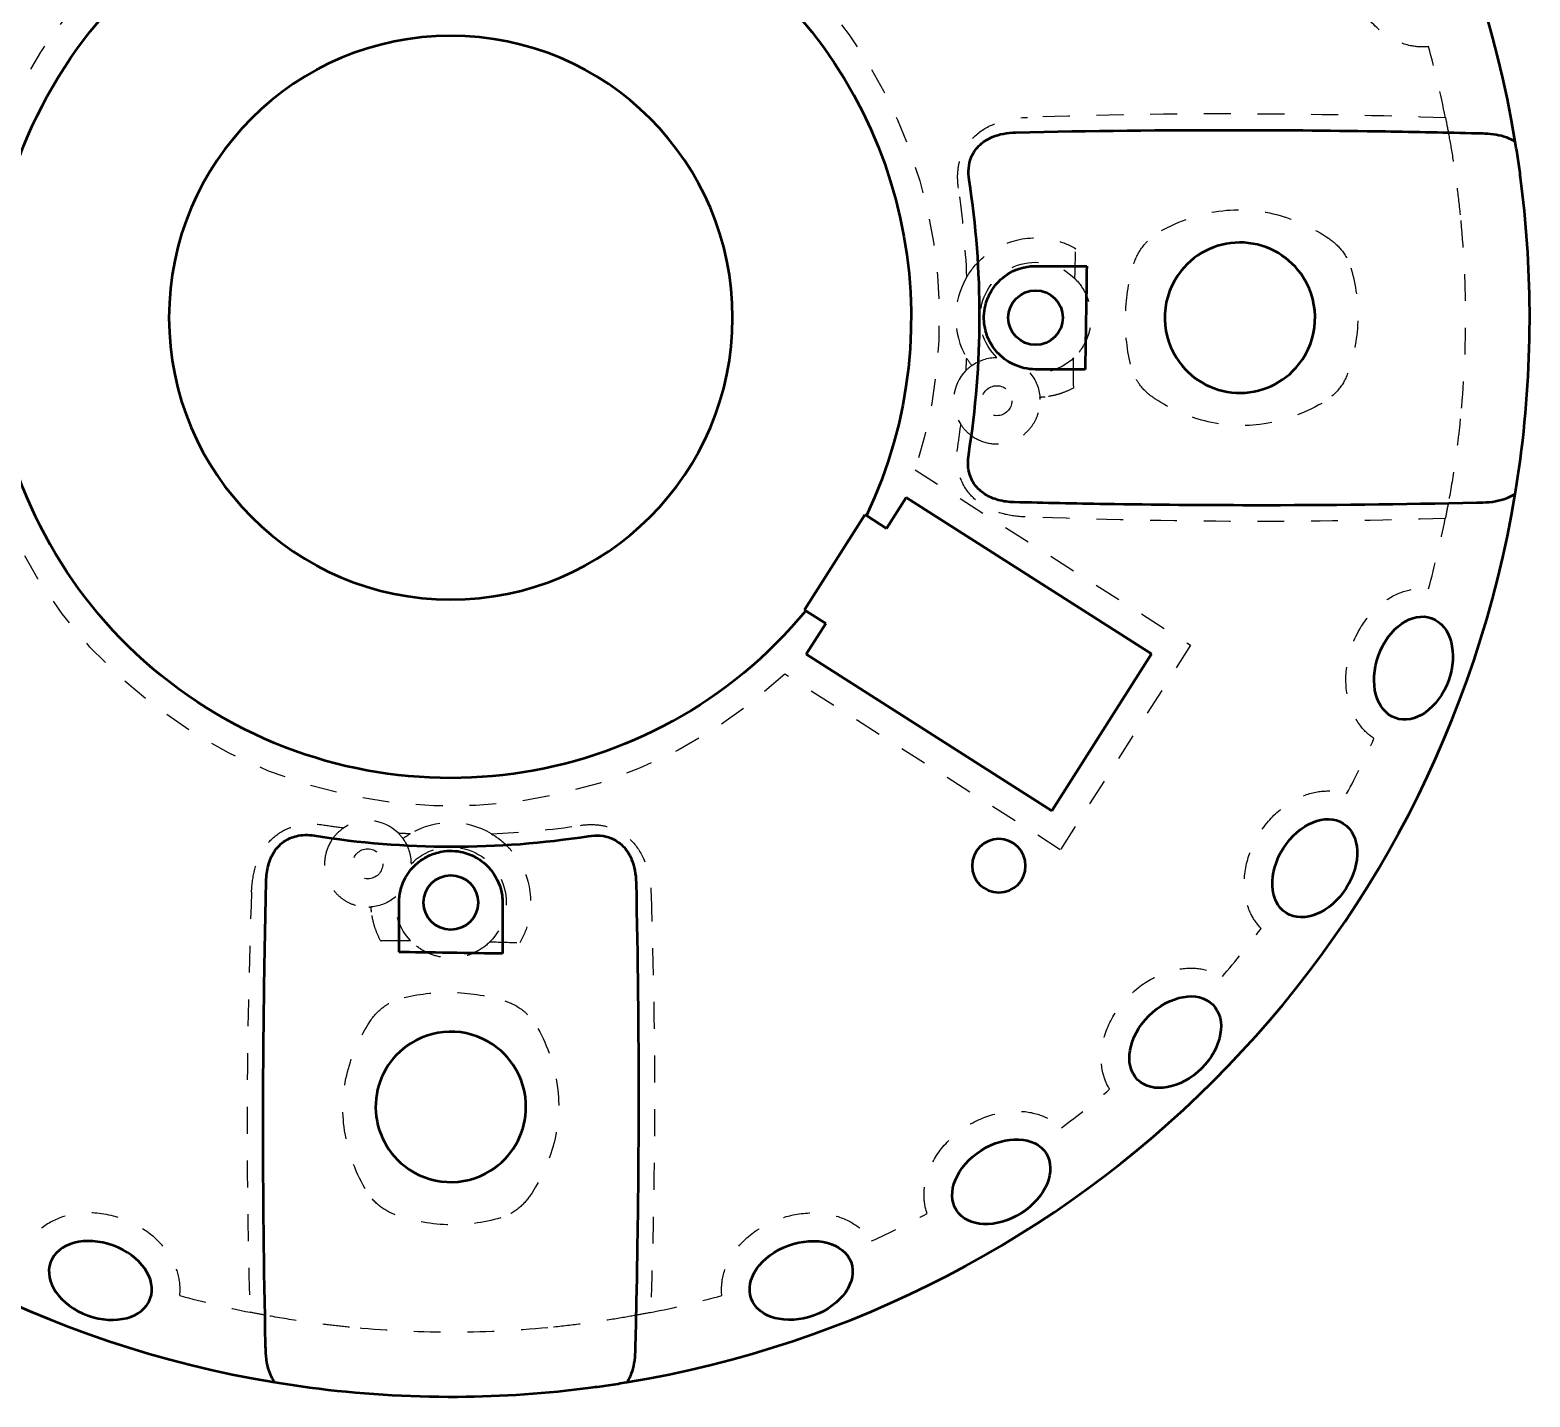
# Model space of a CAD drawing. Header units: inches. Extents: x 0 to 22, y 0 to 17.
# Drawn here: x 3.59 to 9.18, y 5.69 to 10.78 of the extents above; entities that cross this region are included whole.
import ezdxf

# ---------------------------------------------------------------- set-up
doc = ezdxf.new("R2010")
doc.units = ezdxf.units.IN
doc.header["$LTSCALE"] = 0.75
doc.header["$MEASUREMENT"] = 0
doc.linetypes.add('HIDDEN2', pattern=[0.1875, 0.125, -0.0625])
doc.layers.add('Hidden', color=7, linetype='HIDDEN2', lineweight=25)
doc.layers.add('Visible', color=7, linetype='Continuous', lineweight=50)

msp = doc.modelspace()

# ---------------------------------------------------------------- linework, layer by layer
at = {"layer": 'Hidden'}
for p, q in [((6.8891, 9.14, 0.2404), (7.9155, 8.4861, 0.2404)), ((7.9155, 8.4861, 0.2404), (7.4304, 7.7246, 0.2404)), ((7.4304, 7.7246, 0.2404), (6.404, 8.3785, 0.2404))]:
    msp.add_line(p, q, dxfattribs=at)
for centre in [(7.194, 9.3972, 0.0173), (4.8505, 7.6722, 0.0173)]:
    msp.add_circle(centre, 0.056, dxfattribs=at)
at = {"layer": 'Hidden', "extrusion": (0, 0, -1)}
for centre, radius, start, end in [((-5.1598, 9.7064, -0.2404), 1.8198, 226.8637, 108.1363), ((-5.1598, 9.7064, -0.2404), 1.8198, 136.8637, 198.1363), ((-7.3382, 9.7064, 0.1664), 0.2065, 314.1059, 135.1378), ((-7.194, 9.3972, 0.1664), 0.161, 54.3549, 90.177), ((-7.3382, 9.7064, 0.1664), 0.2065, 226.6393, 275.8941), ((-7.194, 9.3972, 0.1664), 0.161, 139.823, 175.6451), ((-4.8505, 7.6722, 0.1664), 0.161, 144.3549, 180.177), ((-5.1598, 7.528, 0.1664), 0.2065, 44.1059, 225.1378), ((-4.8505, 7.6722, 0.1664), 0.161, 229.823, 265.6451), ((-5.1598, 7.528, 0.1664), 0.2065, 316.6393, 5.8941)]:
    msp.add_arc(centre, radius, start, end, dxfattribs=at)
at = {"layer": 'Hidden'}
for centre, radius, start, end in [((5.1598, 9.7064, 0.2404), 3.7795, 11.3609, 15.4955), ((7.3382, 9.7064, 0.2404), 0.2975, 149.3099, 210.3565), ((7.194, 9.3972, 0.2404), 0.161, 135.6411, 213.5166), ((5.1598, 9.7064, 0.2404), 3.7795, 344.5045, 348.5858), ((5.1598, 9.7064, 0.2404), 3.7795, 332.0045, 335.4955), ((4.8505, 7.6722, 0.2404), 0.161, 45.6411, 123.5166), ((5.1598, 7.528, 0.2404), 0.2975, 59.3099, 120.3565), ((5.1598, 9.7064, 0.2404), 3.7795, 319.5045, 322.9955), ((5.1598, 9.7064, 0.2404), 3.7795, 307.0045, 310.4955), ((5.1598, 9.7064, 0.2404), 3.7795, 294.5045, 297.9955), ((5.1598, 9.7064, 0.2404), 3.7795, 254.5045, 258.5858), ((5.1598, 9.7064, 0.2404), 3.7795, 281.3609, 285.4955)]:
    msp.add_arc(centre, radius, start, end, dxfattribs=at)
for points, knots in [([(8.8019, 10.7162, 0.2404), (8.7797, 10.7138, 0.2404), (8.7573, 10.715, 0.2404), (8.7032, 10.7261, 0.2404), (8.6731, 10.7395, 0.2404), (8.6111, 10.7812, 0.2404), (8.5816, 10.8122, 0.2404), (8.531, 10.8877, 0.2404), (8.5117, 10.9343, 0.2404), (8.4936, 11.0218, 0.2404), (8.4918, 11.063, 0.2404), (8.5023, 11.1345, 0.2404), (8.5118, 11.1652, 0.2404), (8.5397, 11.2173, 0.2404), (8.5564, 11.239, 0.2404), (8.5768, 11.257, 0.2404), (8.5838, 11.2632, 0.2404), (8.5912, 11.2689, 0.2404), (8.5989, 11.274, 0.2404)], [-1.398612, -1.398612, -1.398612, -1.398612, -1.270131, -1.270131, -1.083358, -1.083358, -0.844724, -0.844724, -0.566803, -0.566803, -0.337146, -0.337146, -0.15562, -0.15562, 0, 0, 0, 0.053369, 0.053369, 0.053369, 0.053369]), ([(7.0509, 10.1893, 0.2404), (7.0478, 10.2103, 0.2404), (7.0469, 10.2316, 0.2404), (7.0507, 10.2729, 0.2404), (7.0552, 10.2926, 0.2404), (7.0724, 10.3359, 0.2404), (7.0867, 10.3577, 0.2404), (7.1264, 10.3981, 0.2404), (7.1521, 10.4145, 0.2404), (7.2173, 10.4422, 0.2404), (7.2607, 10.4511, 0.2404), (7.3086, 10.4526, 0.2404)], [-0.9394307, -0.9394307, -0.9394307, -0.9394307, -0.7957162, -0.7957162, -0.6583169, -0.6583169, -0.4797409, -0.4797409, -0.2738823, -0.2738823, 0, 0, 0, 0]), ([(8.8652, 10.451, 0.2404), (8.6188, 10.4592, 0.2404), (8.3771, 10.4645, 0.2404), (7.8446, 10.4661, 0.2404), (7.5811, 10.4613, 0.2404), (7.3086, 10.4526, 0.2404)], [0.528924, 0.528924, 0.528924, 0.528924, 1.970426, 1.970426, 3.561941, 3.561941, 3.561941, 3.561941]), ([(8.8776, 10.3863, 0.1537), (8.8827, 10.3586, 0.1181), (8.8883, 10.3264, 0.086), (8.8991, 10.2575, 0.0352), (8.9042, 10.2215, 0.0153), (8.9138, 10.1462, -0.0113), (8.9182, 10.1073, -0.0185), (8.922, 10.0681, -0.0176)], [-0.7154314, -0.7154314, -0.7154314, -0.7154314, -0.4579754, -0.4579754, -0.2248866, -0.2248866, 0, 0, 0, 0]), ([(7.8079, 10.0311, -0.3633), (7.8719, 10.0663, -0.3633), (7.9498, 10.0954, -0.3633), (8.1083, 10.113, -0.3633), (8.1796, 10.1065, -0.3633), (8.3131, 10.0684, -0.3633), (8.3744, 10.0392, -0.3633), (8.4294, 10.0022, -0.3633)], [0, 0, 0, 0, 0.417577, 0.417577, 0.766798, 0.766798, 1.087486, 1.087486, 1.087486, 1.087486]), ([(8.922, 10.0681, -0.0176), (8.9337, 9.9454, -0.0148), (8.9395, 9.8221, -0.013), (8.939, 9.5753, -0.0115), (8.9327, 9.4521, -0.0119), (8.9204, 9.3293, -0.0135)], [-1.629687, -1.629687, -1.629687, -1.629687, -0.924692, -0.924692, -0.219227, -0.219227, -0.219227, -0.219227]), ([(7.0824, 9.8583, 0.2404), (7.0991, 9.8863, 0.2221), (7.1194, 9.91, 0.2001), (7.1739, 9.9582, 0.1418), (7.2112, 9.9784, 0.1028), (7.3001, 10.0061, 0.0126), (7.3546, 10.0084, -0.0405), (7.435, 9.9891, -0.1166), (7.4622, 9.9785, -0.142), (7.4879, 9.9635, -0.1664)], [0.001716, 0.001716, 0.001716, 0.001716, 0.21547, 0.21547, 0.533158, 0.533158, 0.950907, 0.950907, 1.168643, 1.168643, 1.168643, 1.168643]), ([(7.7045, 9.9072, -0.3633), (7.7123, 9.933, -0.3633), (7.725, 9.9566, -0.3633), (7.7519, 9.9891, -0.3633), (7.7628, 9.9997, -0.3633), (7.7803, 10.0135, -0.3633), (7.7859, 10.0175, -0.3633), (7.797, 10.0248, -0.3633), (7.8024, 10.028, -0.3633), (7.8079, 10.0311, -0.3633)], [0, 0, 0, 0, 0.1541007, 0.1541007, 0.2413186, 0.2413186, 0.2809319, 0.2809319, 0.3170214, 0.3170214, 0.3170214, 0.3170214]), ([(7.4846, 9.8521, -0.1664), (7.4846, 9.8533, -0.1664), (7.4847, 9.8546, -0.1664), (7.4856, 9.8894, -0.1664), (7.4869, 9.9324, -0.1664), (7.4879, 9.9635, -0.1664)], [-0.1525306, -0.1525306, -0.1525306, -0.1525306, -0.1485395, -0.1485395, -0.0414416, -0.0414416, -0.0414416, -0.0414416]), ([(7.6916, 9.533, -0.3633), (7.6775, 9.5947, -0.3633), (7.671, 9.658, -0.3633), (7.6756, 9.7848, -0.3633), (7.6863, 9.8471, -0.3633), (7.7045, 9.9072, -0.3633)], [0, 0, 0, 0, 0.3621617, 0.3621617, 0.7212794, 0.7212794, 0.7212794, 0.7212794]), ([(7.4846, 9.8521, -0.1664), (7.4859, 9.8507, -0.1678), (7.4872, 9.8494, -0.1691), (7.503, 9.8327, -0.1852), (7.5158, 9.8143, -0.1988), (7.534, 9.775, -0.2186), (7.5401, 9.7549, -0.2255), (7.5454, 9.7149, -0.232), (7.5453, 9.6961, -0.2323), (7.5398, 9.6574, -0.227), (7.5342, 9.6386, -0.2211), (7.5179, 9.6025, -0.2045), (7.5068, 9.5857, -0.1933), (7.4898, 9.5661, -0.1762), (7.485, 9.561, -0.1714), (7.48, 9.5563, -0.1664)], [0.3064291, 0.3064291, 0.3064291, 0.3064291, 0.3197226, 0.3197226, 0.4674082, 0.4674082, 0.5939667, 0.5939667, 0.7033905, 0.7033905, 0.8209939, 0.8209939, 0.9511364, 0.9511364, 0.9997407, 0.9997407, 0.9997407, 0.9997407]), ([(7.7828, 9.4043, -0.3633), (7.761, 9.4185, -0.3633), (7.7418, 9.436, -0.3633), (7.7178, 9.4684, -0.3633), (7.7106, 9.4808, -0.3633), (7.699, 9.5064, -0.3633), (7.6947, 9.5195, -0.3633), (7.6916, 9.533, -0.3633)], [0, 0, 0, 0, 0.1487569, 0.1487569, 0.2307223, 0.2307223, 0.3097026, 0.3097026, 0.3097026, 0.3097026]), ([(7.4805, 9.4452, -0.1664), (7.4677, 9.4382, -0.1542), (7.4544, 9.4322, -0.1418), (7.4308, 9.4235, -0.1196), (7.4204, 9.4203, -0.1098), (7.3981, 9.4148, -0.0887), (7.3861, 9.4126, -0.0773), (7.3742, 9.4111, -0.0658)], [0, 0, 0, 0, 0.108868, 0.108868, 0.1920745, 0.1920745, 0.2872768, 0.2872768, 0.2872768, 0.2872768]), ([(8.4991, 9.4944, -0.3633), (8.4901, 9.4704, -0.3633), (8.4766, 9.4489, -0.3633), (8.4432, 9.413, -0.3633), (8.4245, 9.3987, -0.3633), (8.4041, 9.3871, -0.3633)], [0, 0, 0, 0, 0.1463293, 0.1463293, 0.2801398, 0.2801398, 0.2801398, 0.2801398]), ([(7.1058, 9.2626, 0.1873), (7.1248, 9.2501, 0.1661), (7.1468, 9.2415, 0.1463), (7.19, 9.235, 0.1096), (7.2102, 9.2358, 0.0931), (7.2415, 9.2429, 0.0667), (7.2528, 9.2468, 0.0568), (7.2725, 9.2563, 0.0392), (7.281, 9.2613, 0.0314), (7.2973, 9.2732, 0.0157), (7.3051, 9.2802, 0.0079), (7.3215, 9.298, -0.0092), (7.3298, 9.3095, -0.0184), (7.3438, 9.3361, -0.0346), (7.3489, 9.3506, -0.0409), (7.3542, 9.377, -0.0473), (7.3553, 9.389, -0.0485), (7.355, 9.4011, -0.0475)], [-0.7355711, -0.7355711, -0.7355711, -0.7355711, -0.5794344, -0.5794344, -0.4485292, -0.4485292, -0.3705136, -0.3705136, -0.3074157, -0.3074157, -0.2420974, -0.2420974, -0.1582341, -0.1582341, -0.0694785, -0.0694785, 0, 0, 0, 0]), ([(7.355, 9.4011, -0.0475), (7.355, 9.4021, -0.0474), (7.3549, 9.403, -0.0474), (7.3548, 9.4057, -0.0471), (7.3547, 9.4076, -0.0469), (7.3546, 9.4094, -0.0466)], [-0.87218256, -0.87218256, -0.87218256, -0.87218256, -0.86653682, -0.86653682, -0.85497178, -0.85497178, -0.85497178, -0.85497178]), ([(7.1058, 9.2626, 0.1873), (7.099, 9.267, 0.1948), (7.0925, 9.272, 0.2021), (7.0766, 9.2863, 0.2203), (7.0676, 9.2965, 0.2309), (7.0598, 9.3083, 0.2404)], [0.0357034, 0.0357034, 0.0357034, 0.0357034, 0.0984121, 0.0984121, 0.1960622, 0.1960622, 0.1960622, 0.1960622]), ([(8.9204, 9.3293, -0.0135), (8.9174, 9.2993, -0.0138), (8.914, 9.2693, -0.0095), (8.9065, 9.2089, 0.0076), (8.9024, 9.1788, 0.0209), (8.8906, 9.0995, 0.068), (8.8825, 9.0527, 0.1106), (8.8753, 9.0141, 0.1627)], [-0.7656272, -0.7656272, -0.7656272, -0.7656272, -0.5773786, -0.5773786, -0.3727843, -0.3727843, 0, 0, 0, 0]), ([(7.2995, 8.9642, 0.2404), (7.2707, 8.9652, 0.2404), (7.2419, 8.969, 0.2404), (7.1881, 8.9837, 0.2404), (7.163, 8.9941, 0.2404), (7.1186, 9.0225, 0.2404), (7.0997, 9.0397, 0.2404), (7.0688, 9.0818, 0.2404), (7.058, 9.1058, 0.2404), (7.0442, 9.1635, 0.2404), (7.0439, 9.1968, 0.2404), (7.0489, 9.2293, 0.2404)], [-0.8061177, -0.8061177, -0.8061177, -0.8061177, -0.6418101, -0.6418101, -0.487569, -0.487569, -0.3401197, -0.3401197, -0.1883512, -0.1883512, 0, 0, 0, 0]), ([(8.5989, 8.1388, 0.2404), (8.5802, 8.1513, 0.2404), (8.5638, 8.1667, 0.2404), (8.5295, 8.2101, 0.2404), (8.515, 8.2398, 0.2404), (8.4944, 8.3116, 0.2404), (8.4918, 8.3544, 0.2404), (8.5017, 8.4448, 0.2404), (8.5169, 8.4928, 0.2404), (8.5594, 8.5714, 0.2404), (8.5844, 8.6041, 0.2404), (8.6385, 8.652, 0.2404), (8.6655, 8.6694, 0.2404), (8.7204, 8.6914, 0.2404), (8.7471, 8.6972, 0.2404), (8.7743, 8.6978, 0.2404), (8.7835, 8.6981, 0.2404), (8.7928, 8.6977, 0.2404), (8.8019, 8.6967, 0.2404)], [-1.399048, -1.399048, -1.399048, -1.399048, -1.270034, -1.270034, -1.083143, -1.083143, -0.844314, -0.844314, -0.566479, -0.566479, -0.336989, -0.336989, -0.155575, -0.155575, 0, 0, 0, 0.052926, 0.052926, 0.052926, 0.052926]), ([(8.1781, 7.4316, 0.2404), (8.1628, 7.4475, 0.2404), (8.1503, 7.4658, 0.2404), (8.1261, 7.515, 0.2404), (8.1183, 7.547, 0.2404), (8.1134, 7.6213, 0.2404), (8.1198, 7.6635, 0.2404), (8.1486, 7.7497, 0.2404), (8.1736, 7.7935, 0.2404), (8.2319, 7.8614, 0.2404), (8.2635, 7.8881, 0.2404), (8.3266, 7.9236, 0.2404), (8.3568, 7.9349, 0.2404), (8.4152, 7.9447, 0.2404), (8.4426, 7.9448, 0.2404), (8.4693, 7.9396, 0.2404), (8.4787, 7.9378, 0.2404), (8.488, 7.9354, 0.2404), (8.497, 7.9323, 0.2404)], [-1.397167, -1.397167, -1.397167, -1.397167, -1.270451, -1.270451, -1.08407, -1.08407, -0.846083, -0.846083, -0.567878, -0.567878, -0.337669, -0.337669, -0.155772, -0.155772, 0, 0, 0, 0.05484, 0.05484, 0.05484, 0.05484]), ([(4.4175, 7.5667, 0.2404), (4.4185, 7.5955, 0.2404), (4.4224, 7.6243, 0.2404), (4.437, 7.6781, 0.2404), (4.4475, 7.7032, 0.2404), (4.4758, 7.7476, 0.2404), (4.493, 7.7665, 0.2404), (4.5352, 7.7974, 0.2404), (4.5591, 7.8082, 0.2404), (4.6169, 7.822, 0.2404), (4.6501, 7.8223, 0.2404), (4.6827, 7.8173, 0.2404)], [-0.8061177, -0.8061177, -0.8061177, -0.8061177, -0.6418101, -0.6418101, -0.487569, -0.487569, -0.3401197, -0.3401197, -0.1883512, -0.1883512, 0, 0, 0, 0]), ([(4.7159, 7.7604, 0.1873), (4.7203, 7.7672, 0.1948), (4.7253, 7.7737, 0.2021), (4.7396, 7.7896, 0.2203), (4.7499, 7.7986, 0.2309), (4.7616, 7.8064, 0.2404)], [0.0357034, 0.0357034, 0.0357034, 0.0357034, 0.0984121, 0.0984121, 0.1960622, 0.1960622, 0.1960622, 0.1960622]), ([(5.3116, 7.7838, 0.2404), (5.3397, 7.7671, 0.2221), (5.3634, 7.7468, 0.2001), (5.4115, 7.6922, 0.1418), (5.4317, 7.655, 0.1028), (5.4595, 7.5661, 0.0126), (5.4617, 7.5116, -0.0405), (5.4425, 7.4312, -0.1166), (5.4318, 7.404, -0.142), (5.4169, 7.3783, -0.1664)], [0.001716, 0.001716, 0.001716, 0.001716, 0.21547, 0.21547, 0.533158, 0.533158, 0.950907, 0.950907, 1.168643, 1.168643, 1.168643, 1.168643]), ([(5.6427, 7.8153, 0.2404), (5.6637, 7.8184, 0.2404), (5.6849, 7.8193, 0.2404), (5.7262, 7.8155, 0.2404), (5.7459, 7.811, 0.2404), (5.7892, 7.7938, 0.2404), (5.811, 7.7795, 0.2404), (5.8514, 7.7398, 0.2404), (5.8678, 7.7141, 0.2404), (5.8956, 7.6489, 0.2404), (5.9044, 7.6055, 0.2404), (5.9059, 7.5576, 0.2404)], [-0.9394307, -0.9394307, -0.9394307, -0.9394307, -0.7957162, -0.7957162, -0.6583169, -0.6583169, -0.4797409, -0.4797409, -0.2738823, -0.2738823, 0, 0, 0, 0]), ([(4.7159, 7.7604, 0.1873), (4.7034, 7.7413, 0.1661), (4.6948, 7.7194, 0.1463), (4.6884, 7.6762, 0.1096), (4.6891, 7.656, 0.0931), (4.6962, 7.6247, 0.0667), (4.7002, 7.6134, 0.0568), (4.7096, 7.5937, 0.0392), (4.7147, 7.5852, 0.0314), (4.7266, 7.5689, 0.0157), (4.7335, 7.5611, 0.0079), (4.7513, 7.5447, -0.0092), (4.7628, 7.5364, -0.0184), (4.7895, 7.5224, -0.0346), (4.804, 7.5173, -0.0409), (4.8304, 7.512, -0.0473), (4.8424, 7.5109, -0.0485), (4.8545, 7.5112, -0.0475)], [-0.7355711, -0.7355711, -0.7355711, -0.7355711, -0.5794344, -0.5794344, -0.4485292, -0.4485292, -0.3705136, -0.3705136, -0.3074157, -0.3074157, -0.2420974, -0.2420974, -0.1582341, -0.1582341, -0.0694785, -0.0694785, 0, 0, 0, 0]), ([(4.8545, 7.5112, -0.0475), (4.8554, 7.5112, -0.0474), (4.8563, 7.5113, -0.0474), (4.8591, 7.5114, -0.0471), (4.8609, 7.5115, -0.0469), (4.8628, 7.5116, -0.0466)], [-0.87218256, -0.87218256, -0.87218256, -0.87218256, -0.86653682, -0.86653682, -0.85497178, -0.85497178, -0.85497178, -0.85497178]), ([(4.8985, 7.3857, -0.1664), (4.8915, 7.3985, -0.1542), (4.8856, 7.4118, -0.1418), (4.8769, 7.4354, -0.1196), (4.8737, 7.4458, -0.1098), (4.8681, 7.4681, -0.0887), (4.8659, 7.4801, -0.0773), (4.8645, 7.492, -0.0658)], [0, 0, 0, 0, 0.108868, 0.108868, 0.1920745, 0.1920745, 0.2872768, 0.2872768, 0.2872768, 0.2872768]), ([(5.3054, 7.3816, -0.1664), (5.3041, 7.3803, -0.1678), (5.3027, 7.379, -0.1691), (5.286, 7.3632, -0.1852), (5.2676, 7.3504, -0.1988), (5.2283, 7.3322, -0.2186), (5.2083, 7.3261, -0.2255), (5.1682, 7.3208, -0.232), (5.1494, 7.3209, -0.2323), (5.1108, 7.3264, -0.227), (5.092, 7.332, -0.2211), (5.0558, 7.3483, -0.2045), (5.0391, 7.3593, -0.1933), (5.0194, 7.3764, -0.1762), (5.0144, 7.3812, -0.1714), (5.0097, 7.3862, -0.1664)], [0.3064291, 0.3064291, 0.3064291, 0.3064291, 0.3197226, 0.3197226, 0.4674082, 0.4674082, 0.5939667, 0.5939667, 0.7033905, 0.7033905, 0.8209939, 0.8209939, 0.9511364, 0.9511364, 0.9997407, 0.9997407, 0.9997407, 0.9997407]), ([(5.3054, 7.3816, -0.1664), (5.3067, 7.3816, -0.1664), (5.3079, 7.3815, -0.1664), (5.3427, 7.3806, -0.1664), (5.3857, 7.3793, -0.1664), (5.4169, 7.3783, -0.1664)], [-0.1525306, -0.1525306, -0.1525306, -0.1525306, -0.1485395, -0.1485395, -0.0414416, -0.0414416, -0.0414416, -0.0414416]), ([(7.6142, 6.8323, 0.2404), (7.6026, 6.8514, 0.2404), (7.5942, 6.8722, 0.2404), (7.5814, 6.9259, 0.2404), (7.5808, 6.9589, 0.2404), (7.5924, 7.0327, 0.2404), (7.608, 7.0725, 0.2404), (7.6551, 7.1503, 0.2404), (7.6892, 7.1875, 0.2404), (7.7609, 7.2408, 0.2404), (7.7974, 7.2599, 0.2404), (7.8666, 7.2806, 0.2404), (7.8985, 7.285, 0.2404), (7.9575, 7.2817, 0.2404), (7.9842, 7.2758, 0.2404), (8.0092, 7.2649, 0.2404), (8.0177, 7.2611, 0.2404), (8.026, 7.2569, 0.2404), (8.0339, 7.252, 0.2404)], [-1.398612, -1.398612, -1.398612, -1.398612, -1.270131, -1.270131, -1.083358, -1.083358, -0.844724, -0.844724, -0.566803, -0.566803, -0.337146, -0.337146, -0.15562, -0.15562, 0, 0, 0, 0.053369, 0.053369, 0.053369, 0.053369]), ([(4.8576, 7.0834, -0.3633), (4.8718, 7.1052, -0.3633), (4.8894, 7.1244, -0.3633), (4.9218, 7.1484, -0.3633), (4.9341, 7.1556, -0.3633), (4.9598, 7.1672, -0.3633), (4.9728, 7.1715, -0.3633), (4.9863, 7.1746, -0.3633)], [0, 0, 0, 0, 0.1487569, 0.1487569, 0.2307223, 0.2307223, 0.3097026, 0.3097026, 0.3097026, 0.3097026]), ([(4.9863, 7.1746, -0.3633), (5.0481, 7.1887, -0.3633), (5.1113, 7.1951, -0.3633), (5.2382, 7.1906, -0.3633), (5.3004, 7.1799, -0.3633), (5.3605, 7.1617, -0.3633)], [0, 0, 0, 0, 0.3621617, 0.3621617, 0.7212794, 0.7212794, 0.7212794, 0.7212794]), ([(5.3605, 7.1617, -0.3633), (5.3863, 7.1539, -0.3633), (5.4099, 7.1412, -0.3633), (5.4425, 7.1143, -0.3633), (5.4531, 7.1034, -0.3633), (5.4668, 7.0859, -0.3633), (5.4709, 7.0803, -0.3633), (5.4781, 7.0692, -0.3633), (5.4814, 7.0638, -0.3633), (5.4844, 7.0583, -0.3633)], [0, 0, 0, 0, 0.1541007, 0.1541007, 0.2413186, 0.2413186, 0.2809319, 0.2809319, 0.3170214, 0.3170214, 0.3170214, 0.3170214]), ([(4.8405, 6.4621, -0.3633), (4.8027, 6.5285, -0.3633), (4.7728, 6.6072, -0.3633), (4.7535, 6.7619, -0.3633), (4.758, 6.8301, -0.3633), (4.792, 6.9633, -0.3633), (4.8207, 7.0266, -0.3633), (4.8576, 7.0834, -0.3633)], [0, 0, 0, 0, 0.436615, 0.436615, 0.788012, 0.788012, 1.132395, 1.132395, 1.132395, 1.132395]), ([(6.9339, 6.3692, 0.2404), (6.9267, 6.3903, 0.2404), (6.923, 6.4125, 0.2404), (6.9222, 6.4677, 0.2404), (6.9288, 6.5, 0.2404), (6.956, 6.5695, 0.2404), (6.9799, 6.6051, 0.2404), (7.0427, 6.6708, 0.2404), (7.084, 6.6997, 0.2404), (7.1656, 6.7363, 0.2404), (7.2053, 6.747, 0.2404), (7.2774, 6.7522, 0.2404), (7.3095, 6.7496, 0.2404), (7.3664, 6.7337, 0.2404), (7.3912, 6.7221, 0.2404), (7.4132, 6.706, 0.2404), (7.4207, 6.7005, 0.2404), (7.4279, 6.6946, 0.2404), (7.4346, 6.6881, 0.2404)], [-1.398612, -1.398612, -1.398612, -1.398612, -1.270131, -1.270131, -1.083358, -1.083358, -0.844724, -0.844724, -0.566803, -0.566803, -0.337146, -0.337146, -0.15562, -0.15562, 0, 0, 0, 0.053369, 0.053369, 0.053369, 0.053369]), ([(4.9477, 6.3671, -0.3633), (4.9237, 6.3761, -0.3633), (4.9022, 6.3896, -0.3633), (4.8663, 6.423, -0.3633), (4.8521, 6.4417, -0.3633), (4.8405, 6.4621, -0.3633)], [0, 0, 0, 0, 0.1463293, 0.1463293, 0.2801398, 0.2801398, 0.2801398, 0.2801398]), ([(5.4555, 6.4368, -0.3633), (5.4431, 6.4184, -0.3633), (5.4284, 6.4018, -0.3633), (5.3916, 6.3724, -0.3633), (5.3697, 6.361, -0.3633), (5.3458, 6.3538, -0.3633)], [0, 0, 0, 0, 0.1266999, 0.1266999, 0.2692788, 0.2692788, 0.2692788, 0.2692788]), ([(4.15, 6.0643, 0.2404), (4.151, 6.0734, 0.2404), (4.1514, 6.0827, 0.2404), (4.1512, 6.0919, 0.2404), (4.1505, 6.1191, 0.2404), (4.1447, 6.1458, 0.2404), (4.1227, 6.2007, 0.2404), (4.1053, 6.2277, 0.2404), (4.0574, 6.2818, 0.2404), (4.0248, 6.3068, 0.2404), (3.9462, 6.3493, 0.2404), (3.8982, 6.3645, 0.2404), (3.8078, 6.3744, 0.2404), (3.765, 6.3718, 0.2404), (3.6931, 6.3512, 0.2404), (3.6635, 6.3367, 0.2404), (3.62, 6.3024, 0.2404), (3.6046, 6.286, 0.2404), (3.5922, 6.2673, 0.2404)], [3.225971, 3.225971, 3.225971, 3.225971, 3.278896, 3.278896, 3.278896, 3.434471, 3.434471, 3.615885, 3.615885, 3.845376, 3.845376, 4.12321, 4.12321, 4.362039, 4.362039, 4.54893, 4.54893, 4.677945, 4.677945, 4.677945, 4.677945]), ([(6.1695, 6.0643, 0.2404), (6.1671, 6.0865, 0.2404), (6.1683, 6.1089, 0.2404), (6.1794, 6.163, 0.2404), (6.1928, 6.1931, 0.2404), (6.2345, 6.2551, 0.2404), (6.2655, 6.2846, 0.2404), (6.3411, 6.3352, 0.2404), (6.3876, 6.3545, 0.2404), (6.4752, 6.3726, 0.2404), (6.5163, 6.3744, 0.2404), (6.5878, 6.3639, 0.2404), (6.6185, 6.3544, 0.2404), (6.6707, 6.3265, 0.2404), (6.6923, 6.3098, 0.2404), (6.7104, 6.2894, 0.2404), (6.7165, 6.2824, 0.2404), (6.7222, 6.275, 0.2404), (6.7274, 6.2673, 0.2404)], [-1.398612, -1.398612, -1.398612, -1.398612, -1.270131, -1.270131, -1.083358, -1.083358, -0.844724, -0.844724, -0.566803, -0.566803, -0.337146, -0.337146, -0.15562, -0.15562, 0, 0, 0, 0.053369, 0.053369, 0.053369, 0.053369]), ([(4.7827, 5.9458, -0.0135), (4.7526, 5.9488, -0.0138), (4.7226, 5.9522, -0.0095), (4.6623, 5.9597, 0.0076), (4.6322, 5.9638, 0.0209), (4.5528, 5.9756, 0.068), (4.506, 5.9837, 0.1106), (4.4674, 5.9909, 0.1627)], [-0.7656272, -0.7656272, -0.7656272, -0.7656272, -0.5773786, -0.5773786, -0.3727843, -0.3727843, 0, 0, 0, 0]), ([(5.8396, 5.9886, 0.1537), (5.812, 5.9835, 0.1181), (5.7797, 5.9779, 0.086), (5.7108, 5.9671, 0.0352), (5.6748, 5.962, 0.0153), (5.5996, 5.9524, -0.0113), (5.5606, 5.948, -0.0185), (5.5214, 5.9442, -0.0176)], [-0.7154314, -0.7154314, -0.7154314, -0.7154314, -0.4579754, -0.4579754, -0.2248866, -0.2248866, 0, 0, 0, 0]), ([(5.5214, 5.9442, -0.0176), (5.3987, 5.9324, -0.0148), (5.2755, 5.9267, -0.013), (5.0287, 5.9272, -0.0115), (4.9054, 5.9335, -0.0119), (4.7827, 5.9458, -0.0135)], [-1.629687, -1.629687, -1.629687, -1.629687, -0.924692, -0.924692, -0.219227, -0.219227, -0.219227, -0.219227])]:
    msp.add_open_spline(points, degree=3, knots=knots, dxfattribs=at)
for points in [[(8.8652, 10.451, 0.2404), (8.8696, 10.4291, 0.21), (8.8737, 10.4076, 0.1811), (8.8776, 10.3863, 0.1537)], [(7.0824, 9.8583, 0.2404), (7.0776, 9.969, 0.2404), (7.0671, 10.0796, 0.2404), (7.0509, 10.1893, 0.2404)], [(7.1002, 9.528, 0.2197), (7.0935, 9.537, 0.2271), (7.0873, 9.5464, 0.234), (7.0816, 9.5561, 0.2404)], [(7.4799, 9.4631, -0.1664), (7.4799, 9.4974, -0.1664), (7.4799, 9.528, -0.1664), (7.48, 9.5563, -0.1664)], [(7.0789, 9.5097, 0.2404), (7.0855, 9.5165, 0.2341), (7.0926, 9.5226, 0.2271), (7.1002, 9.528, 0.2197)], [(7.4805, 9.4452, -0.1664), (7.4801, 9.4512, -0.1664), (7.4799, 9.4571, -0.1664), (7.4799, 9.4631, -0.1664)], [(7.3742, 9.4111, -0.0658), (7.3677, 9.4104, -0.0594), (7.3611, 9.4098, -0.053), (7.3546, 9.4094, -0.0466)], [(7.0489, 9.2293, 0.2404), (7.0528, 9.2556, 0.2404), (7.0565, 9.2819, 0.2404), (7.0598, 9.3083, 0.2404)], [(8.8753, 9.0141, 0.1627), (8.8719, 8.9958, 0.1874), (8.8683, 8.9773, 0.2133), (8.8645, 8.9585, 0.2404)], [(4.6827, 7.8173, 0.2404), (4.709, 7.8134, 0.2404), (4.7353, 7.8097, 0.2404), (4.7616, 7.8064, 0.2404)], [(4.9631, 7.7872, 0.2404), (4.9698, 7.7807, 0.2341), (4.9759, 7.7736, 0.2271), (4.9813, 7.766, 0.2197)], [(4.9813, 7.766, 0.2197), (4.9903, 7.7727, 0.2271), (4.9997, 7.7789, 0.234), (5.0094, 7.7846, 0.2404)], [(5.3116, 7.7838, 0.2404), (5.4224, 7.7886, 0.2404), (5.533, 7.7991, 0.2404), (5.6427, 7.8153, 0.2404)], [(4.8645, 7.492, -0.0658), (4.8637, 7.4985, -0.0594), (4.8631, 7.5051, -0.053), (4.8628, 7.5116, -0.0466)], [(4.8985, 7.3857, -0.1664), (4.9045, 7.3861, -0.1664), (4.9105, 7.3863, -0.1664), (4.9165, 7.3863, -0.1664)], [(4.9165, 7.3863, -0.1664), (4.9507, 7.3863, -0.1664), (4.9813, 7.3863, -0.1664), (5.0097, 7.3862, -0.1664)], [(4.4674, 5.9909, 0.1627), (4.4491, 5.9943, 0.1874), (4.4306, 5.9979, 0.2133), (4.4118, 6.0017, 0.2404)], [(5.9043, 6.001, 0.2404), (5.8825, 5.9966, 0.21), (5.861, 5.9925, 0.1811), (5.8396, 5.9886, 0.1537)]]:
    msp.add_open_spline(points, degree=3, dxfattribs=at)
at = {"layer": 'Hidden', "extrusion": (1.89582e-10, 7.70764e-11, -1)}
msp.add_open_spline([(8.4294, 10.0022, -0.3633), (8.4478, 9.9898, -0.3633), (8.4644, 9.975, -0.3633), (8.4937, 9.9382, -0.3633), (8.5052, 9.9164, -0.3633), (8.5124, 9.8925, -0.3633)], degree=3, knots=[0, 0, 0, 0, 0.1266999, 0.1266999, 0.2692788, 0.2692788, 0.2692788, 0.2692788], dxfattribs=at)
at = {"layer": 'Hidden', "extrusion": (-5.51882e-10, 1.84053e-11, -1)}
msp.add_open_spline([(8.5124, 9.8925, -0.3633), (8.5317, 9.8275, -0.3633), (8.5407, 9.7598, -0.3633), (8.5361, 9.6243, -0.3633), (8.5227, 9.5576, -0.3633), (8.4991, 9.4944, -0.3633)], degree=3, knots=[0, 0, 0, 0, 0.387671, 0.387671, 0.773485, 0.773485, 0.773485, 0.773485], dxfattribs=at)
at = {"layer": 'Hidden', "extrusion": (-5.62884e-11, 3.1774e-12, -1)}
msp.add_open_spline([(7.0789, 9.5097, 0.2404), (7.0799, 9.5252, 0.2404), (7.0808, 9.5406, 0.2404), (7.0816, 9.5561, 0.2404)], degree=3, dxfattribs=at)
at = {"layer": 'Hidden', "extrusion": (6.1777e-12, 2.23458e-10, -1)}
msp.add_open_spline([(8.4041, 9.3871, -0.3633), (8.3377, 9.3494, -0.3633), (8.259, 9.3195, -0.3633), (8.1043, 9.3001, -0.3633), (8.0361, 9.3046, -0.3633), (7.9029, 9.3387, -0.3633), (7.8396, 9.3673, -0.3633), (7.7828, 9.4043, -0.3633)], degree=3, knots=[0, 0, 0, 0, 0.436615, 0.436615, 0.788012, 0.788012, 1.132395, 1.132395, 1.132395, 1.132395], dxfattribs=at)
at = {"layer": 'Hidden', "extrusion": (4.1977e-12, 1.14631e-09, -1)}
msp.add_open_spline([(8.8645, 8.9585, 0.2404), (8.6145, 8.951, 0.2404), (8.3704, 8.9469, 0.2404), (7.8351, 8.9483, 0.2404), (7.5712, 8.9546, 0.2404), (7.2995, 8.9642, 0.2404)], degree=3, knots=[-3.437072, -3.437072, -3.437072, -3.437072, -1.970205, -1.970205, -0.387072, -0.387072, -0.387072, -0.387072], dxfattribs=at)
at = {"layer": 'Hidden', "extrusion": (3.1774e-12, 5.62884e-11, -1)}
msp.add_open_spline([(4.9631, 7.7872, 0.2404), (4.9785, 7.7863, 0.2404), (4.994, 7.7854, 0.2404), (5.0094, 7.7846, 0.2404)], degree=3, dxfattribs=at)
at = {"layer": 'Hidden', "extrusion": (-1.14631e-09, 4.1977e-12, 1)}
msp.add_open_spline([(4.4175, 7.5667, 0.2404), (4.4079, 7.295, 0.2404), (4.4016, 7.0311, 0.2404), (4.4002, 6.4958, 0.2404), (4.4043, 6.2517, 0.2404), (4.4118, 6.0017, 0.2404)], degree=3, knots=[0.387072, 0.387072, 0.387072, 0.387072, 1.970205, 1.970205, 3.437072, 3.437072, 3.437072, 3.437072], dxfattribs=at)
at = {"layer": 'Hidden', "extrusion": (2.88011e-10, -3.059e-13, -1)}
msp.add_open_spline([(5.9059, 7.5576, 0.2404), (5.9146, 7.2851, 0.2404), (5.9195, 7.0216, 0.2404), (5.9179, 6.4891, 0.2404), (5.9125, 6.2474, 0.2404), (5.9043, 6.001, 0.2404)], degree=3, knots=[-3.561941, -3.561941, -3.561941, -3.561941, -1.970426, -1.970426, -0.528924, -0.528924, -0.528924, -0.528924], dxfattribs=at)
at = {"layer": 'Hidden', "extrusion": (-2.71863e-10, 1.2638e-11, -1)}
msp.add_open_spline([(5.4844, 7.0583, -0.3633), (5.5196, 6.9943, -0.3633), (5.5488, 6.9164, -0.3633), (5.5664, 6.7578, -0.3633), (5.5598, 6.6866, -0.3633), (5.5217, 6.5531, -0.3633), (5.4925, 6.4918, -0.3633), (5.4555, 6.4368, -0.3633)], degree=3, knots=[0, 0, 0, 0, 0.417577, 0.417577, 0.766798, 0.766798, 1.087486, 1.087486, 1.087486, 1.087486], dxfattribs=at)
at = {"layer": 'Hidden', "extrusion": (1.84072e-11, 5.51905e-10, -1)}
msp.add_open_spline([(5.3458, 6.3538, -0.3633), (5.2808, 6.3344, -0.3633), (5.2131, 6.3255, -0.3633), (5.0776, 6.3301, -0.3633), (5.0109, 6.3435, -0.3633), (4.9477, 6.3671, -0.3633)], degree=3, knots=[0, 0, 0, 0, 0.387671, 0.387671, 0.773485, 0.773485, 0.773485, 0.773485], dxfattribs=at)
at = {"layer": 'Visible'}
for p, q in [((6.7823, 8.9217, 0.3454), (6.8556, 9.0368, 0.3454)), ((6.8556, 9.0368, 0.3454), (7.7706, 8.454, 0.3454)), ((6.477, 8.6183, 0.1092), (6.7026, 8.9725, 0.1092)), ((6.7026, 8.9725, 0.1092), (6.7079, 8.9691, 0.1092)), ((6.7079, 8.9691, 0.3454), (6.7823, 8.9217, 0.3454)), ((6.4823, 8.6149, 0.1092), (6.477, 8.6183, 0.1092)), ((6.5566, 8.5676, 0.3454), (6.4823, 8.6149, 0.3454)), ((6.4833, 8.4525, 0.3454), (6.5566, 8.5676, 0.3454)), ((7.3983, 7.8696, 0.3454), (6.4833, 8.4525, 0.3454)), ((7.7706, 8.454, 0.3454), (7.3983, 7.8696, 0.3454))]:
    msp.add_line(p, q, dxfattribs=at)
at = {"layer": 'Visible', "extrusion": (0, 0, -1)}
for centre, radius in [((-5.1598, 9.7064, -0.1092), 1.0499), ((-7.2013, 7.6649, -0.3454), 0.0997)]:
    msp.add_circle(centre, radius, dxfattribs=at)
at = {"layer": 'Visible'}
for centre in [(7.3382, 9.7064, -0.0614), (5.1598, 7.528, -0.0614)]:
    msp.add_circle(centre, 0.1015, dxfattribs=at)
for centre, radius, start, end in [((5.1598, 9.7064, 0.3454), 4.0192, 99.3863, 170.6053), ((5.1598, 9.7064, 0.3454), 4.0192, 9.3863, 80.6053), ((8.0994, 9.7064, -0.3633), 0.28, 32.0721, 141.4921), ((8.0994, 9.7064, -0.3633), 0.28, 141.4921, 212.4), ((8.0994, 9.7064, -0.3633), 0.28, 321.82, 32.0721), ((8.0994, 9.7064, -0.3633), 0.28, 212.4, 321.82), ((5.1598, 9.7064, 0.3454), 4.0192, 189.3863, 260.6053), ((5.1598, 9.7064, 0.3454), 4.0192, 279.3863, 350.6053), ((5.1598, 6.7668, -0.3633), 0.28, 51.4921, 122.4), ((5.1598, 6.7668, -0.3633), 0.28, 122.4, 231.82), ((5.1598, 6.7668, -0.3633), 0.28, 302.0721, 51.4921), ((5.1598, 6.7668, -0.3633), 0.28, 231.82, 302.0721)]:
    msp.add_arc(centre, radius, start, end, dxfattribs=at)
at = {"layer": 'Visible', "extrusion": (0, 0, -1)}
for start, end in [(219.5335, 115.4665), (129.5335, 205.4665)]:
    msp.add_arc((-5.1598, 9.7064, -0.3454), 1.7148, start, end, dxfattribs=at)
for centre, major_axis, start_param, end_param in [((8.746, 8.4012, 0.3454), (0.0676, 0.1858), 4.712389, 10.995574), ((8.3784, 7.6559, 0.3454), (0.1062, 0.1668), 4.712389, 10.995574), ((7.8583, 7.0079, 0.3454), (0.1398, 0.1398), 4.712389, 10.995574), ((7.2103, 6.4878, 0.3454), (0.1668, 0.1062), 4.712389, 10.995574), ((6.465, 6.1202, 0.3454), (0.1858, 0.0676), -1.570796, 4.712389)]:
    msp.add_ellipse(centre, major_axis=major_axis, ratio=0.700909, start_param=start_param, end_param=end_param, dxfattribs=at)
msp.add_ellipse((3.8545, 6.1202, 0.3454), major_axis=(-0.1858, 0.0676), ratio=0.700909, dxfattribs=at)
at = {"layer": 'Visible'}
for points, knots in [([(7.0906, 10.2197, 0.3454), (7.0884, 10.2342, 0.3454), (7.0877, 10.2488, 0.3454), (7.0903, 10.2771, 0.3454), (7.0934, 10.2906, 0.3454), (7.1051, 10.3196, 0.3454), (7.1147, 10.3341, 0.3454), (7.1414, 10.3609, 0.3454), (7.1587, 10.3718, 0.3454), (7.2028, 10.3902, 0.3454), (7.2325, 10.396, 0.3454), (7.2651, 10.3967, 0.3454)], [-0.6377377, -0.6377377, -0.6377377, -0.6377377, -0.5383006, -0.5383006, -0.4444156, -0.4444156, -0.325061, -0.325061, -0.1867054, -0.1867054, 0, 0, 0, 0]), ([(7.2651, 10.3967, 0.3454), (7.5439, 10.4026, 0.3454), (7.8136, 10.4058, 0.3454), (8.2783, 10.4053, 0.3454), (8.4585, 10.4036, 0.3454), (8.7559, 10.3988, 0.3454), (8.8692, 10.3965, 0.3454), (8.983, 10.3938, 0.3454)], [-3.704007, -3.704007, -3.704007, -3.704007, -2.087134, -2.087134, -1.039355, -1.039355, -0.38307, -0.38307, -0.38307, -0.38307]), ([(9.0923, 10.3785, 0.3454), (9.0957, 10.3772, 0.3454), (9.099, 10.3758, 0.3454), (9.1102, 10.3708, 0.3454), (9.1179, 10.3667, 0.3454), (9.1252, 10.3619, 0.3454)], [-0.32271167, -0.32271167, -0.32271167, -0.32271167, -0.30236345, -0.30236345, -0.25237225, -0.25237225, -0.25237225, -0.25237225]), ([(9.1451, 10.2278, 0.3113), (9.1421, 10.2503, 0.3091), (9.139, 10.2728, 0.3113), (9.1322, 10.3183, 0.3228), (9.1287, 10.341, 0.3327), (9.1252, 10.3619, 0.3454)], [-0.2715476, -0.2715476, -0.2715476, -0.2715476, -0.141271, -0.141271, 0, 0, 0, 0]), ([(9.1444, 9.1802, 0.3127), (9.1684, 9.362, 0.3293), (9.1801, 9.5452, 0.3382), (9.1779, 9.8986, 0.336), (9.1665, 10.0637, 0.3268), (9.1451, 10.2278, 0.3113)], [-2.254001, -2.254001, -2.254001, -2.254001, -1.196373, -1.196373, -0.242885, -0.242885, -0.242885, -0.242885]), ([(7.089, 9.1971, 0.3454), (7.1159, 9.3661, 0.3454), (7.1295, 9.5371, 0.3454), (7.1301, 9.8796, 0.3454), (7.1171, 10.0506, 0.3454), (7.0906, 10.2197, 0.3454)], [-2.291198, -2.291198, -2.291198, -2.291198, -1.31241, -1.31241, -0.333616, -0.333616, -0.333616, -0.333616]), ([(7.3382, 9.514, 0.1251), (7.309, 9.514, 0.155), (7.2797, 9.5206, 0.1854), (7.2323, 9.5441, 0.2354), (7.2127, 9.5583, 0.2563), (7.1839, 9.59, 0.2873), (7.1732, 9.6054, 0.2989), (7.1574, 9.6385, 0.3162), (7.1517, 9.6554, 0.3224), (7.1464, 9.6862, 0.3283), (7.1455, 9.6991, 0.3293), (7.1463, 9.7257, 0.3285), (7.1481, 9.739, 0.3266), (7.1561, 9.7718, 0.3181), (7.1638, 9.79, 0.3097), (7.1861, 9.8268, 0.2859), (7.2025, 9.8451, 0.2685), (7.2483, 9.8798, 0.2203), (7.2795, 9.8927, 0.1881), (7.321, 9.8983, 0.1458), (7.3296, 9.8989, 0.1371), (7.3382, 9.8989, 0.1284)], [-2.304348, -2.304348, -2.304348, -2.304348, -2.009322, -2.009322, -1.787201, -1.787201, -1.632154, -1.632154, -1.497339, -1.497339, -1.404315, -1.404315, -1.306739, -1.306739, -1.154793, -1.154793, -0.95567, -0.95567, -0.687612, -0.687612, -0.61868, -0.61868, -0.61868, -0.61868]), ([(7.2589, 9.0189, 0.3454), (7.2388, 9.0194, 0.3454), (7.2187, 9.0219, 0.3454), (7.1816, 9.0319, 0.3454), (7.1645, 9.039, 0.3454), (7.1347, 9.0582, 0.3454), (7.1221, 9.0698, 0.3454), (7.1017, 9.098, 0.3454), (7.0946, 9.1141, 0.3454), (7.0855, 9.1528, 0.3454), (7.0855, 9.1752, 0.3454), (7.089, 9.1971, 0.3454)], [-0.5458838, -0.5458838, -0.5458838, -0.5458838, -0.43138, -0.43138, -0.3263302, -0.3263302, -0.2279675, -0.2279675, -0.1267052, -0.1267052, 0, 0, 0, 0]), ([(9.1251, 9.0503, 0.3454), (9.1285, 9.0706, 0.3333), (9.1319, 9.0925, 0.3239), (9.1385, 9.1365, 0.3128), (9.1415, 9.1584, 0.3107), (9.1444, 9.1802, 0.3127)], [-0.2616972, -0.2616972, -0.2616972, -0.2616972, -0.1258743, -0.1258743, 0, 0, 0, 0]), ([(9.1251, 9.0503, 0.3454), (9.1157, 9.044, 0.3454), (9.1056, 9.0387, 0.3454), (9.0941, 9.0339, 0.3454), (9.093, 9.0335, 0.3454), (9.092, 9.0331, 0.3454)], [-0.27305237, -0.27305237, -0.27305237, -0.27305237, -0.19399187, -0.19399187, -0.18652381, -0.18652381, -0.18652381, -0.18652381]), ([(4.4722, 7.6073, 0.3454), (4.4727, 7.6274, 0.3454), (4.4752, 7.6475, 0.3454), (4.4852, 7.6846, 0.3454), (4.4923, 7.7017, 0.3454), (4.5116, 7.7315, 0.3454), (4.5231, 7.7441, 0.3454), (4.5514, 7.7645, 0.3454), (4.5674, 7.7716, 0.3454), (4.6061, 7.7807, 0.3454), (4.6285, 7.7807, 0.3454), (4.6504, 7.7772, 0.3454)], [-0.5458838, -0.5458838, -0.5458838, -0.5458838, -0.43138, -0.43138, -0.3263302, -0.3263302, -0.2279675, -0.2279675, -0.1267052, -0.1267052, 0, 0, 0, 0]), ([(4.6504, 7.7772, 0.3454), (4.8194, 7.7503, 0.3454), (4.9905, 7.7367, 0.3454), (5.3329, 7.7361, 0.3454), (5.504, 7.7491, 0.3454), (5.6731, 7.7756, 0.3454)], [-2.291198, -2.291198, -2.291198, -2.291198, -1.31241, -1.31241, -0.333616, -0.333616, -0.333616, -0.333616]), ([(4.9673, 7.528, 0.1251), (4.9673, 7.5572, 0.155), (4.9739, 7.5865, 0.1854), (4.9975, 7.6339, 0.2354), (5.0117, 7.6535, 0.2563), (5.0434, 7.6823, 0.2873), (5.0587, 7.693, 0.2989), (5.0918, 7.7088, 0.3162), (5.1088, 7.7145, 0.3224), (5.1396, 7.7198, 0.3283), (5.1524, 7.7207, 0.3293), (5.179, 7.7199, 0.3285), (5.1923, 7.7181, 0.3266), (5.2252, 7.7101, 0.3181), (5.2433, 7.7024, 0.3097), (5.2801, 7.6801, 0.2859), (5.2984, 7.6637, 0.2685), (5.3331, 7.6179, 0.2203), (5.3461, 7.5867, 0.1881), (5.3517, 7.5452, 0.1458), (5.3522, 7.5366, 0.1371), (5.3522, 7.528, 0.1284)], [-2.304348, -2.304348, -2.304348, -2.304348, -2.009322, -2.009322, -1.787201, -1.787201, -1.632154, -1.632154, -1.497339, -1.497339, -1.404315, -1.404315, -1.306739, -1.306739, -1.154793, -1.154793, -0.95567, -0.95567, -0.687612, -0.687612, -0.61868, -0.61868, -0.61868, -0.61868]), ([(4.4698, 5.8837, 0.3454), (4.4637, 6.1652, 0.3454), (4.4605, 6.4374, 0.3454), (4.4609, 6.9047, 0.3454), (4.4625, 7.085, 0.3454), (4.4672, 7.3816, 0.3454), (4.4695, 7.4943, 0.3454), (4.4722, 7.6073, 0.3454)], [-3.719256, -3.719256, -3.719256, -3.719256, -2.087216, -2.087216, -1.039441, -1.039441, -0.387277, -0.387277, -0.387277, -0.387277]), ([(4.5037, 5.7411, 0.3454), (4.4973, 5.7505, 0.3454), (4.492, 5.7606, 0.3454), (4.4872, 5.7721, 0.3454), (4.4868, 5.7732, 0.3454), (4.4864, 5.7742, 0.3454)], [-0.2730526, -0.2730526, -0.2730526, -0.2730526, -0.19399187, -0.19399187, -0.18652381, -0.18652381, -0.18652381, -0.18652381]), ([(4.5037, 5.7411, 0.3454), (4.524, 5.7377, 0.3333), (4.5458, 5.7343, 0.3239), (4.5899, 5.7277, 0.3128), (4.6117, 5.7247, 0.3107), (4.6335, 5.7218, 0.3127)], [-0.2616972, -0.2616972, -0.2616972, -0.2616972, -0.1258743, -0.1258743, 0, 0, 0, 0]), ([(4.6335, 5.7218, 0.3127), (4.8154, 5.6978, 0.3293), (4.9986, 5.6861, 0.3382), (5.3519, 5.6883, 0.336), (5.5171, 5.6997, 0.3268), (5.6812, 5.7211, 0.3113)], [-2.254001, -2.254001, -2.254001, -2.254001, -1.196373, -1.196373, -0.242885, -0.242885, -0.242885, -0.242885]), ([(5.6812, 5.7211, 0.3113), (5.7036, 5.7241, 0.3091), (5.7262, 5.7272, 0.3113), (5.7717, 5.734, 0.3228), (5.7943, 5.7375, 0.3327), (5.8153, 5.741, 0.3454)], [-0.2715476, -0.2715476, -0.2715476, -0.2715476, -0.141271, -0.141271, 0, 0, 0, 0])]:
    msp.add_open_spline(points, degree=3, knots=knots, dxfattribs=at)
at = {"layer": 'Visible', "extrusion": (-1.02091e-10, -4.23551e-09, 1)}
msp.add_open_spline([(8.983, 10.3938, 0.3454), (8.9925, 10.3935, 0.3454), (9.0019, 10.3933, 0.3454), (9.0114, 10.3931, 0.3454)], degree=3, dxfattribs=at)
at = {"layer": 'Visible'}
for points in [[(9.0114, 10.3931, 0.3454), (9.0414, 10.3923, 0.3454), (9.0686, 10.3874, 0.3454), (9.0923, 10.3785, 0.3454)], [(7.5286, 9.8989, -0.0614), (7.5272, 9.7943, -0.0614), (7.5244, 9.6069, -0.0614), (7.5229, 9.514, -0.0614)], [(9.092, 9.0331, 0.3454), (9.0668, 9.0231, 0.3454), (9.0373, 9.0177, 0.3454), (9.0047, 9.0169, 0.3454)], [(5.3522, 7.3376, -0.0614), (5.2476, 7.339, -0.0614), (5.0602, 7.3418, -0.0614), (4.9673, 7.3433, -0.0614)], [(4.4864, 5.7742, 0.3454), (4.4765, 5.7994, 0.3454), (4.471, 5.8289, 0.3454), (4.4703, 5.8615, 0.3454)], [(5.8464, 5.8548, 0.3454), (5.8457, 5.8248, 0.3454), (5.8407, 5.7975, 0.3454), (5.8318, 5.7739, 0.3454)]]:
    msp.add_open_spline(points, degree=3, dxfattribs=at)
at = {"layer": 'Visible', "extrusion": (0, 1, 0)}
for points in [[(7.3382, 9.8989, 0.1284), (7.3961, 9.8989, 0.0699), (7.4661, 9.8989, -0.0003), (7.5286, 9.8989, -0.0614)], [(7.5229, 9.514, -0.0614), (7.4623, 9.514, -0.0013), (7.3919, 9.514, 0.0703), (7.3382, 9.514, 0.1251)]]:
    msp.add_open_spline(points, degree=3, dxfattribs=at)
at = {"layer": 'Visible', "extrusion": (7.23e-14, -8.2729e-12, -1)}
msp.add_open_spline([(8.9825, 9.0165, 0.3454), (8.701, 9.0104, 0.3454), (8.4288, 9.0071, 0.3454), (7.9615, 9.0075, 0.3454), (7.7812, 9.0091, 0.3454), (7.4846, 9.0139, 0.3454), (7.3719, 9.0162, 0.3454), (7.2589, 9.0189, 0.3454)], degree=3, knots=[-3.719256, -3.719256, -3.719256, -3.719256, -2.087216, -2.087216, -1.039441, -1.039441, -0.387277, -0.387277, -0.387277, -0.387277], dxfattribs=at)
at = {"layer": 'Visible', "extrusion": (1.29316e-10, -5.98174e-09, -1)}
msp.add_open_spline([(9.0047, 9.0169, 0.3454), (8.9973, 9.0168, 0.3454), (8.9899, 9.0166, 0.3454), (8.9825, 9.0165, 0.3454)], degree=3, dxfattribs=at)
at = {"layer": 'Visible', "extrusion": (6.49127e-11, 5.40983e-11, -1)}
msp.add_open_spline([(5.6731, 7.7756, 0.3454), (5.6875, 7.7778, 0.3454), (5.7022, 7.7785, 0.3454), (5.7305, 7.7759, 0.3454), (5.7439, 7.7728, 0.3454), (5.7729, 7.7611, 0.3454), (5.7874, 7.7515, 0.3454), (5.8142, 7.7248, 0.3454), (5.8251, 7.7075, 0.3454), (5.8436, 7.6634, 0.3454), (5.8494, 7.6337, 0.3454), (5.85, 7.6011, 0.3454)], degree=3, knots=[-0.6377377, -0.6377377, -0.6377377, -0.6377377, -0.5383006, -0.5383006, -0.4444156, -0.4444156, -0.325061, -0.325061, -0.1867054, -0.1867054, 0, 0, 0, 0], dxfattribs=at)
at = {"layer": 'Visible', "extrusion": (2.2253e-12, -3.64e-14, -1)}
msp.add_open_spline([(5.85, 7.6011, 0.3454), (5.856, 7.3223, 0.3454), (5.8591, 7.0526, 0.3454), (5.8586, 6.5879, 0.3454), (5.857, 6.4077, 0.3454), (5.8522, 6.1103, 0.3454), (5.8498, 5.997, 0.3454), (5.8471, 5.8832, 0.3454)], degree=3, knots=[-3.704007, -3.704007, -3.704007, -3.704007, -2.087134, -2.087134, -1.039355, -1.039355, -0.38307, -0.38307, -0.38307, -0.38307], dxfattribs=at)
at = {"layer": 'Visible', "extrusion": (1, 0, 0)}
for points in [[(4.9673, 7.3433, -0.0614), (4.9673, 7.4039, -0.0013), (4.9673, 7.4743, 0.0703), (4.9673, 7.528, 0.1251)], [(5.3522, 7.528, 0.1284), (5.3522, 7.4701, 0.0699), (5.3522, 7.4001, -0.0003), (5.3522, 7.3376, -0.0614)]]:
    msp.add_open_spline(points, degree=3, dxfattribs=at)
at = {"layer": 'Visible', "extrusion": (5.98174e-09, 1.29316e-10, 1)}
msp.add_open_spline([(4.4703, 5.8615, 0.3454), (4.4701, 5.8689, 0.3454), (4.47, 5.8763, 0.3454), (4.4698, 5.8837, 0.3454)], degree=3, dxfattribs=at)
at = {"layer": 'Visible', "extrusion": (4.23551e-09, -1.02091e-10, -1)}
msp.add_open_spline([(5.8471, 5.8832, 0.3454), (5.8469, 5.8737, 0.3454), (5.8466, 5.8643, 0.3454), (5.8464, 5.8548, 0.3454)], degree=3, dxfattribs=at)
at = {"layer": 'Visible', "extrusion": (1.57957e-11, -7.9659e-12, -1)}
msp.add_open_spline([(5.8318, 5.7739, 0.3454), (5.8305, 5.7705, 0.3454), (5.8292, 5.7672, 0.3454), (5.8242, 5.756, 0.3454), (5.82, 5.7483, 0.3454), (5.8153, 5.741, 0.3454)], degree=3, knots=[-0.32271167, -0.32271167, -0.32271167, -0.32271167, -0.30236345, -0.30236345, -0.25237225, -0.25237225, -0.25237225, -0.25237225], dxfattribs=at)

doc.saveas('drawing.dxf')
